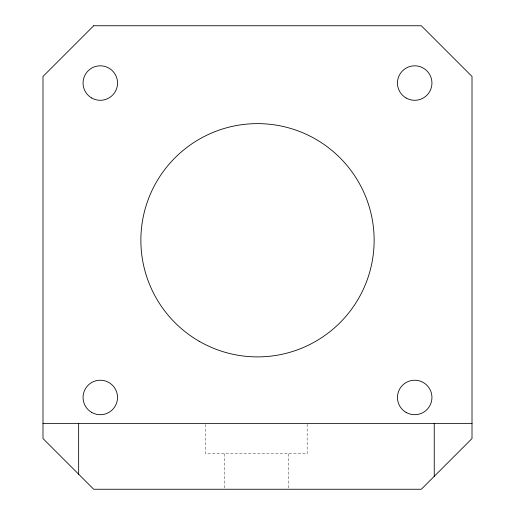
<?xml version="1.0" encoding="UTF-8"?>
<svg xmlns="http://www.w3.org/2000/svg" width="515" height="515" viewBox="0 0 515 515"><rect width="100%" height="100%" fill="white"/><g stroke="black" fill="none" stroke-linecap="round" stroke-linejoin="round"><path stroke-width="0.39" stroke-dasharray="2.58 1.93" d="M307.159 424.173L307.159 453.799L205.736 453.799L205.736 424.173M288.394 453.799L288.394 489.25M224.501 453.799L224.501 489.25"/><path stroke-width="0.77" d="M42.99 423.369L472.01 423.369M434.242 423.369L434.242 476.304M78.653 423.369L78.653 474.199M93.704 25.75L42.99 76.458L42.99 438.542L93.704 489.25L421.296 489.25L472.01 438.542L472.01 76.458L421.296 25.75L93.704 25.75M406.084 97.985A17.24 17.24 0 0 0 431.943 83.057A17.24 17.24 0 0 0 406.084 68.122A17.24 17.24 0 0 0 406.084 97.985M406.084 412.393A17.24 17.24 0 0 0 431.943 397.464A17.24 17.24 0 0 0 406.084 382.529A17.24 17.24 0 0 0 406.084 412.393M91.676 97.985A17.24 17.24 0 0 0 117.536 83.057A17.24 17.24 0 0 0 91.676 68.122A17.24 17.24 0 0 0 91.676 97.985M91.676 412.393A17.24 17.24 0 0 0 117.536 397.464A17.24 17.24 0 0 0 91.676 382.529A17.24 17.24 0 0 0 91.676 412.393M199.183 341.265A116.635 116.635 0 0 0 374.135 240.26A116.635 116.635 0 0 0 199.183 139.25A116.635 116.635 0 0 0 199.183 341.265"/></g></svg>
